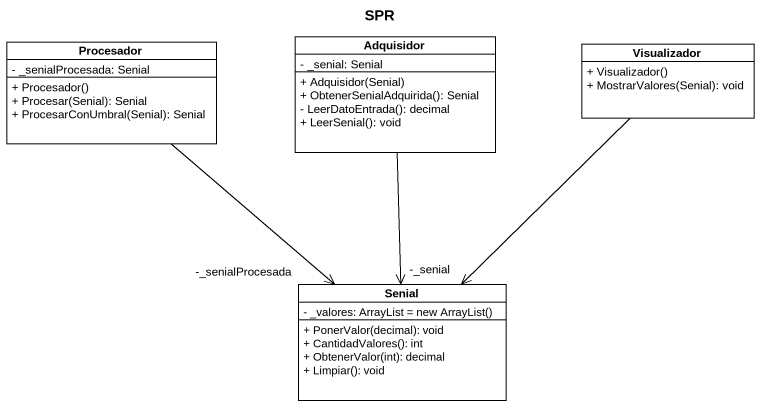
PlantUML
@startuml
title SPR
hide circle
hide empty members
skinparam classAttributeIconSize 0
class Procesador {
  - _senialProcesada: Senial
  + Procesador()
  + Procesar(Senial): Senial
  + ProcesarConUmbral(Senial): Senial
}
class Adquisidor {
  - _senial: Senial
  + Adquisidor(Senial)
  + ObtenerSenialAdquirida(): Senial
  - LeerDatoEntrada(): decimal
  + LeerSenial(): void
}
class Visualizador {
  + Visualizador()
  + MostrarValores(Senial): void
}
class Senial {
  {field} - _valores: ArrayList = new ArrayList()
  + PonerValor(decimal): void
  + CantidadValores(): int
  + ObtenerValor(int): decimal
  + Limpiar(): void
}
Procesador --> "-_senialProcesada" Senial
Adquisidor --> "-_senial" Senial
Visualizador --> Senial
@enduml
